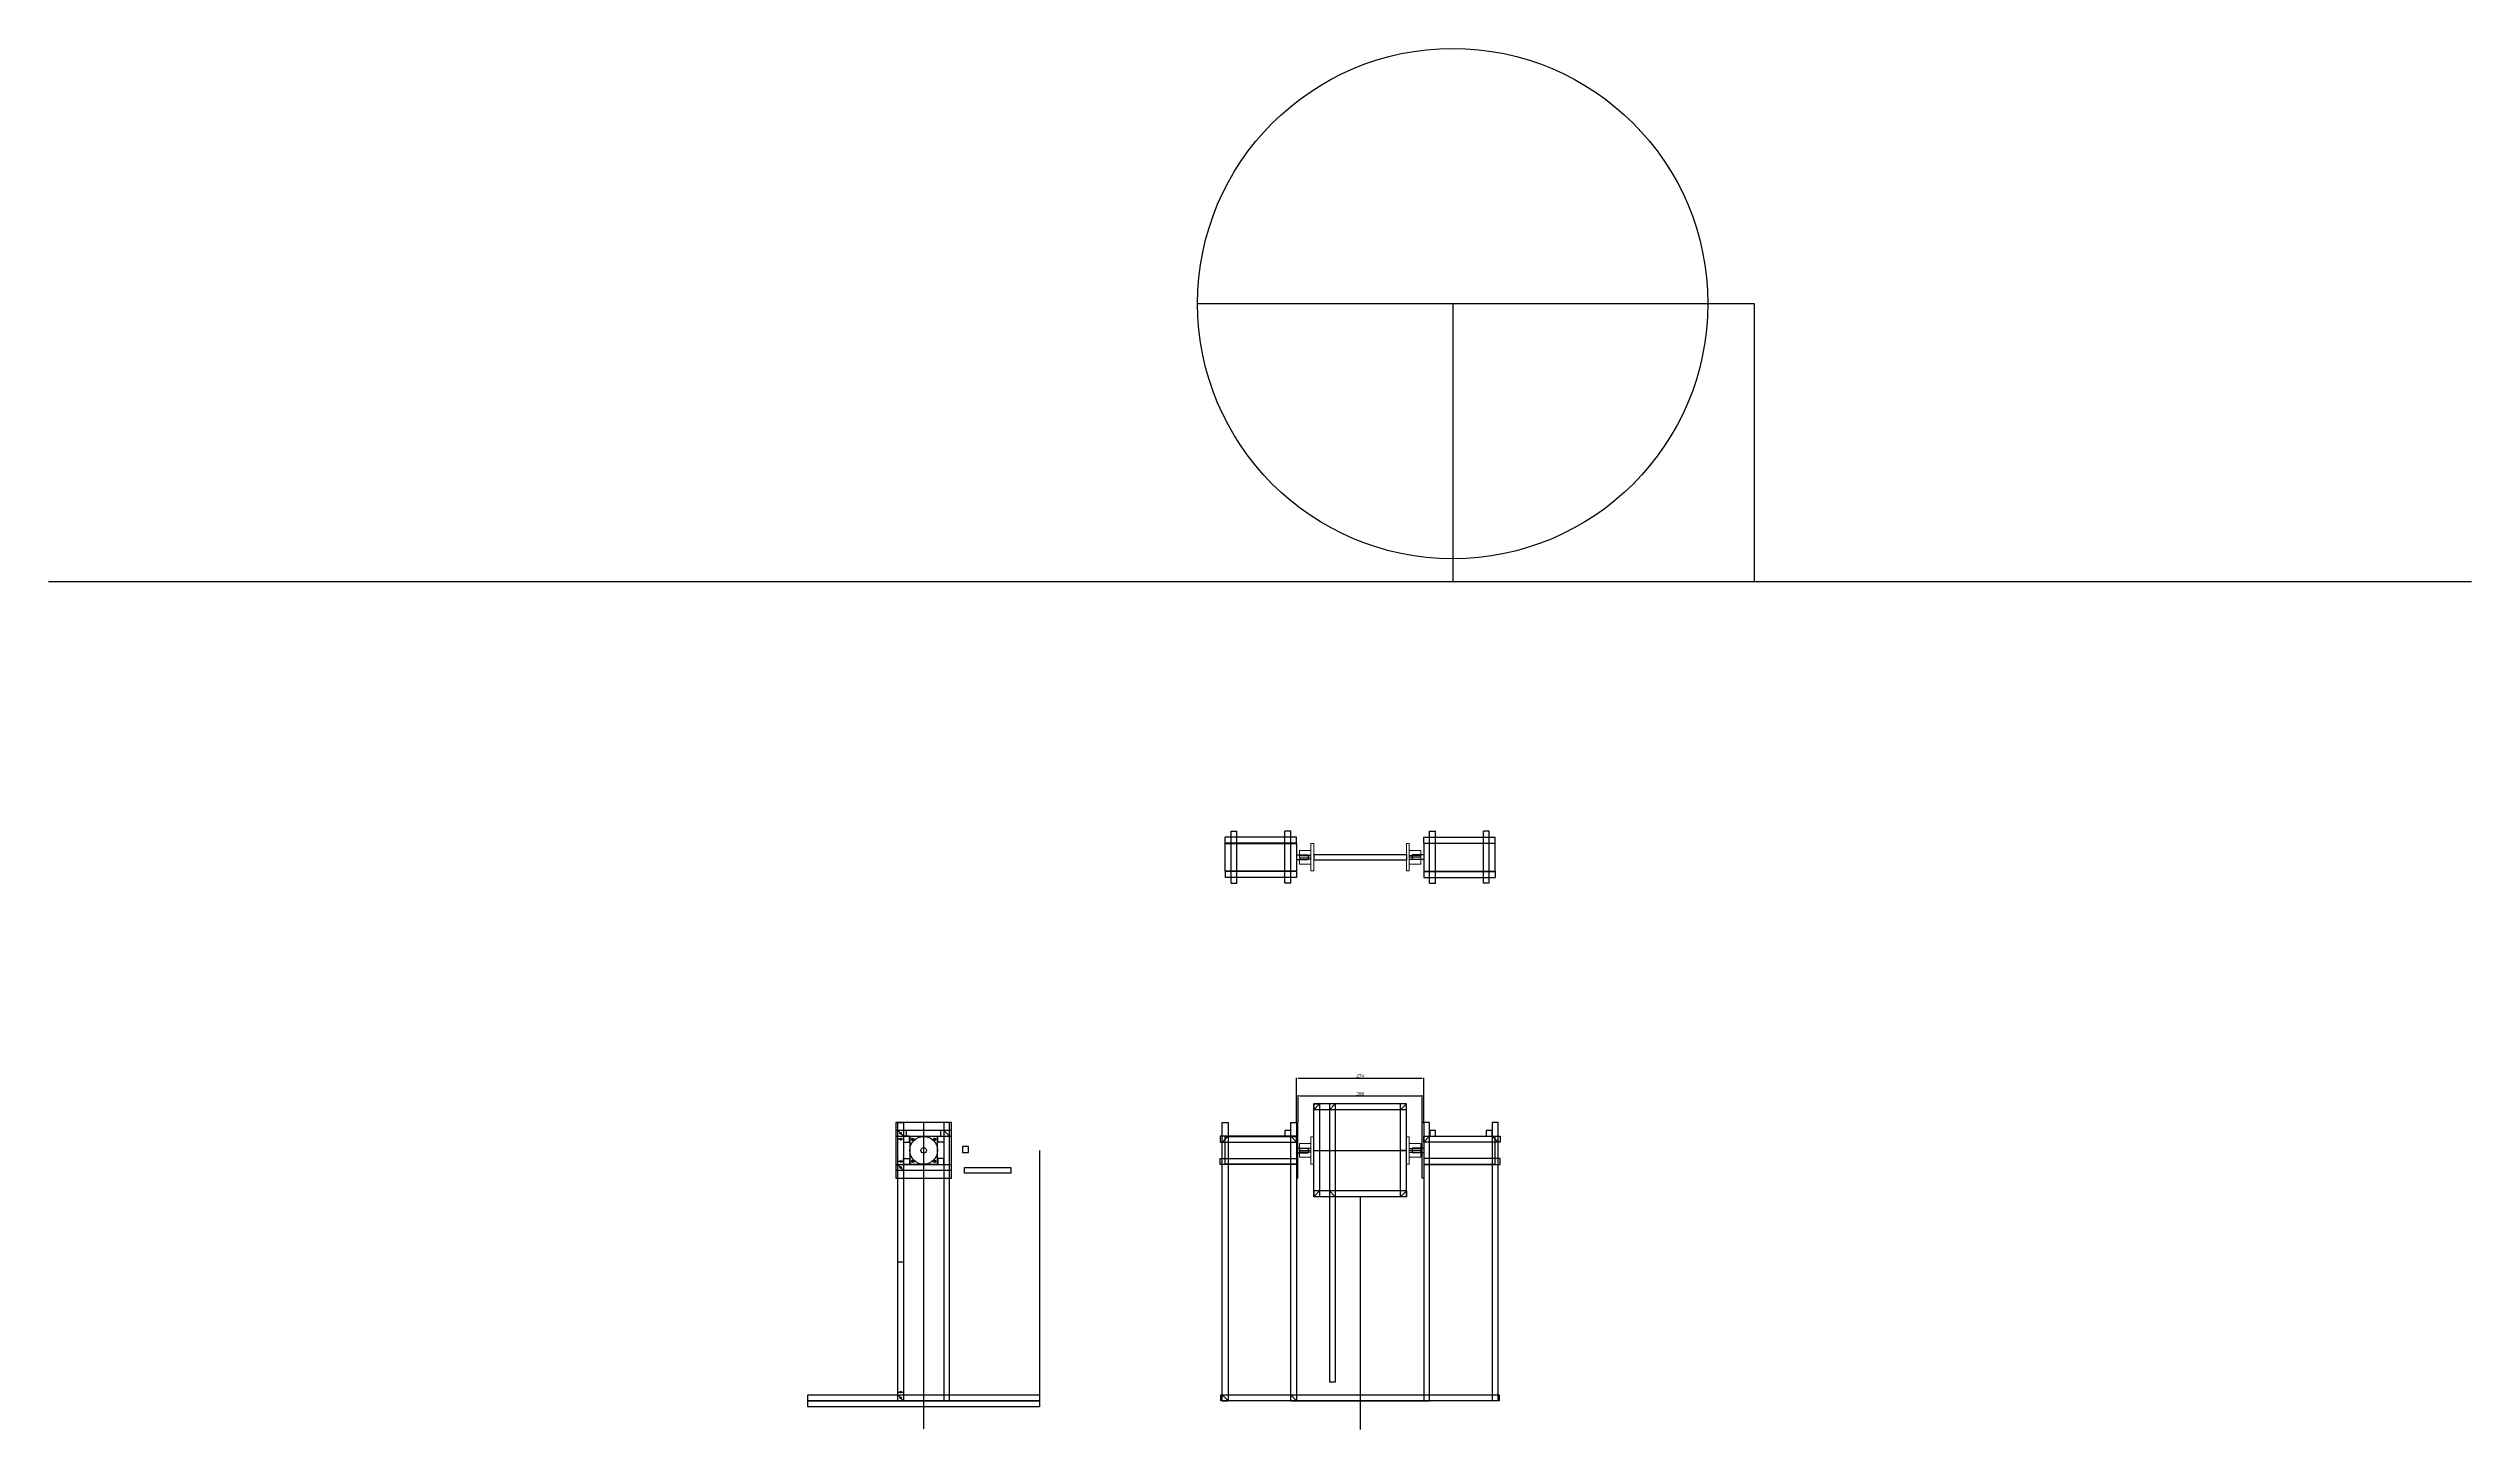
# Model space of a CAD drawing. Header units: millimetres. Extents: x -15418 to 43885, y -27590 to 23052.
# Drawn here: x 497 to 5721, y -3947 to -970 of the extents above; entities that cross this region are included whole.
import ezdxf

# ---------------------------------------------------------------- set-up
doc = ezdxf.new("R2010")
doc.units = ezdxf.units.MM
doc.header["$LTSCALE"] = 0.5
doc.layers.get('0').update_dxf_attribs({"lineweight": 5})
doc.layers.get('Defpoints').update_dxf_attribs({"color": 4})
for name, color, linetype in [('Layer1', 1, 'Continuous'), ('Layer2', 2, 'Continuous'), ('Layer3', 9, 'Continuous'), ('Layer4', 6, 'Continuous')]:
    doc.layers.add(name, color=color, linetype=linetype)
doc.dimstyles.new('ISO-25', dxfattribs={"dimtxt": 7, "dimasz": 3, "dimexe": 1, "dimexo": 1, "dimgap": 1, "dimtad": 1, "dimtoh": 1, "dimdec": 3, "dimdsep": 46, "dimtxsty": 'Standard', "dimcen": 2.5, "dimadec": 0, "dimazin": 0, "dimtfac": 1, "dimtdec": 3, "dimtmove": 0, "dimatfit": 3, "dimfxl": 1, "dimarcsym": 1})

# ---------------------------------------------------------------- blocks, each defined once
blk = doc.blocks.new('*D289')
at = {"layer": 'Defpoints', "color": 0, "transparency": 16777216}
for p in [(3458.8, -3227), (3190.8, -3284.8), (3458.8, -3284.8)]:
    blk.add_point(p, dxfattribs=at)
at = {"layer": 'Layer4', "color": 0, "lineweight": -2, "transparency": 16777216}
for p, q in [((3190.8, -3283.8), (3190.8, -3226)), ((3193.8, -3227), (3455.8, -3227)), ((3458.8, -3283.8), (3458.8, -3226))]:
    blk.add_line(p, q, dxfattribs=at)
at = {"layer": 'Layer4', "color": 0, "transparency": 16777216}
for points in [[(3193.8, -3226.5), (3193.8, -3227.5), (3190.8, -3227)], [(3455.8, -3226.5), (3455.8, -3227.5), (3458.8, -3227)]]:
    blk.add_solid(points, dxfattribs=at)
at = {"layer": 'Layer4', "color": 0, "transparency": 16777216, "insert": (3324.8, -3222.5), "char_height": 7, "attachment_point": 5}
blk.add_mtext('268', dxfattribs=at)
blk = doc.blocks.new('*D290')
at = {"layer": 'Defpoints', "color": 0, "transparency": 16777216}
for p in [(3461.8, -3189.2), (3187.8, -3284.8), (3461.8, -3284.8)]:
    blk.add_point(p, dxfattribs=at)
at = {"layer": 'Layer4', "color": 0, "lineweight": -2, "transparency": 16777216}
for p, q in [((3187.8, -3283.8), (3187.8, -3188.2)), ((3190.8, -3189.2), (3458.8, -3189.2)), ((3461.8, -3283.8), (3461.8, -3188.2))]:
    blk.add_line(p, q, dxfattribs=at)
at = {"layer": 'Layer4', "color": 0, "transparency": 16777216}
for points in [[(3190.8, -3188.7), (3190.8, -3189.7), (3187.8, -3189.2)], [(3458.8, -3188.7), (3458.8, -3189.7), (3461.8, -3189.2)]]:
    blk.add_solid(points, dxfattribs=at)
at = {"layer": 'Layer4', "color": 0, "transparency": 16777216, "insert": (3324.8, -3184.7), "char_height": 7, "attachment_point": 5}
blk.add_mtext('274', dxfattribs=at)

msp = doc.modelspace()

# ---------------------------------------------------------------- linework, layer by layer
at = {"transparency": 33554661}
for p, q in [((3193.7674, -2728.0572), (3193.7674, -2698.0572)), ((3218.7674, -2698.0572), (3193.7674, -2698.0572)), ((3218.7674, -2713.0572), (3193.7674, -2713.0572)), ((3218.7674, -2742.5572), (3218.7674, -2683.5572)), ((3218.7674, -2683.5572), (3224.7674, -2683.5572)), ((3224.7674, -2683.5572), (3224.7674, -2742.5572)), ((3424.7674, -2683.5572), (3424.7674, -2742.5572)), ((3430.7674, -2683.5572), (3424.7674, -2683.5572)), ((3430.7674, -2742.5572), (3430.7674, -2683.5572)), ((3430.7674, -2698.0572), (3455.7674, -2698.0572)), ((3430.7674, -2713.0572), (3455.7674, -2713.0572)), ((3455.7674, -2728.0572), (3455.7674, -2698.0572)), ((3218.7674, -2728.0572), (3193.7674, -2728.0572)), ((3224.7674, -2742.5572), (3218.7674, -2742.5572)), ((3424.7674, -2742.5572), (3430.7674, -2742.5572)), ((3430.7674, -2728.0572), (3455.7674, -2728.0572)), ((3193.7674, -3359.7914), (3193.7674, -3329.7914)), ((3218.7674, -3329.7914), (3193.7674, -3329.7914)), ((3218.7674, -3374.2914), (3218.7674, -3315.2914)), ((3218.7674, -3315.2914), (3224.7674, -3315.2914)), ((3224.7674, -3315.2914), (3224.7674, -3374.2914)), ((3424.7674, -3315.2914), (3424.7674, -3374.2914)), ((3430.7674, -3315.2914), (3424.7674, -3315.2914)), ((3430.7674, -3374.2914), (3430.7674, -3315.2914)), ((3430.7674, -3329.7914), (3455.7674, -3329.7914)), ((3455.7674, -3359.7914), (3455.7674, -3329.7914)), ((3218.7674, -3344.7914), (3193.7674, -3344.7914)), ((3218.7674, -3359.7914), (3193.7674, -3359.7914)), ((3224.7674, -3374.2914), (3218.7674, -3374.2914)), ((3424.7674, -3374.2914), (3430.7674, -3374.2914)), ((3430.7674, -3344.7914), (3455.7674, -3344.7914)), ((3430.7674, -3359.7914), (3455.7674, -3359.7914))]:
    msp.add_line(p, q, dxfattribs=at)
at = {"layer": 'Layer1', "transparency": 33554661}
for p, q in [((2974.2584, -1519.5207), (4174.2584, -1519.5207)), ((3524.2584, -1519.5207), (3524.2584, -2119.5207)), ((4174.2584, -1519.5207), (4174.2584, -2119.5207)), ((5720.6112, -2119.5207), (497.1109, -2119.5207)), ((2323.7978, -3284.7914), (2323.7978, -3404.7914)), ((2443.7978, -3284.7914), (2323.7978, -3284.7914)), ((2327.8978, -3884.7914), (2327.8978, -3284.7914)), ((2327.8978, -3284.7914), (2340.5978, -3284.7914)), ((2340.5978, -3284.7914), (2340.5978, -3884.7914)), ((2383.7978, -3284.7914), (2383.7978, -3404.7914)), ((2426.9978, -3284.7914), (2426.9978, -3884.7914)), ((2439.6978, -3284.7914), (2426.9978, -3284.7914)), ((2439.6978, -3884.7914), (2439.6978, -3284.7914)), ((2443.7978, -3404.7914), (2443.7978, -3284.7914)), ((3027.4674, -3884.7914), (3027.4674, -3284.7914)), ((3027.4674, -3284.7914), (3040.1674, -3284.7914)), ((3040.1674, -3284.7914), (3040.1674, -3884.7914)), ((3175.0674, -3884.7914), (3175.0674, -3284.7914)), ((3175.0674, -3284.7914), (3187.7674, -3284.7914)), ((3187.7674, -3284.7914), (3187.7674, -3404.7914)), ((3190.7674, -3284.7914), (3187.7674, -3284.7914)), ((3187.7674, -3284.7914), (3187.7674, -3884.7914)), ((3190.7674, -3404.7914), (3190.7674, -3284.7914)), ((3224.7674, -3444.7914), (3224.7674, -3244.7914)), ((3224.7674, -3244.7914), (3237.4674, -3244.7914)), ((3424.7674, -3244.7914), (3224.7674, -3244.7914)), ((3224.7674, -3244.7914), (3224.7674, -3257.4914)), ((3224.7674, -3257.4914), (3237.4674, -3244.7914)), ((3424.7674, -3257.4914), (3224.7674, -3257.4914)), ((3237.4674, -3244.7914), (3237.4674, -3444.7914)), ((3258.4174, -3244.7914), (3258.4174, -3844.7914)), ((3258.4174, -3257.4914), (3271.1174, -3244.7914)), ((3271.1174, -3244.7914), (3271.1174, -3844.7914)), ((3412.0674, -3444.7914), (3412.0674, -3244.7914)), ((3424.7674, -3244.7914), (3412.0674, -3244.7914)), ((3412.0674, -3257.4914), (3424.7674, -3244.7914)), ((3424.7674, -3444.7914), (3424.7674, -3244.7914)), ((3424.7674, -3257.4914), (3424.7674, -3244.7914)), ((3458.7674, -3404.7914), (3458.7674, -3284.7914)), ((3458.7674, -3284.7914), (3461.7674, -3284.7914)), ((3461.7674, -3284.7914), (3461.7674, -3404.7914)), ((3461.7674, -3284.7914), (3461.7674, -3884.7914)), ((3474.4674, -3284.7914), (3461.7674, -3284.7914)), ((3474.4674, -3884.7914), (3474.4674, -3284.7914)), ((3609.3674, -3284.7914), (3609.3674, -3884.7914)), ((3622.0674, -3284.7914), (3609.3674, -3284.7914)), ((3622.0674, -3884.7914), (3622.0674, -3284.7914)), ((2327.8978, -3301.5914), (2340.5978, -3314.2914)), ((2340.5978, -3320.6414), (2327.8978, -3320.6414)), ((2353.2978, -3314.2914), (2340.5978, -3314.2914)), ((2340.5978, -3314.2914), (2340.5978, -3326.9914)), ((2340.5978, -3314.2914), (2340.5978, -3326.9914)), ((2340.5978, -3326.9914), (2353.2978, -3326.9914)), ((2346.9478, -3314.2914), (2346.9478, -3301.5914)), ((2353.2978, -3326.9914), (2353.2978, -3314.2914)), ((2383.7978, -3294.7914), (2383.7978, -3394.7914)), ((2414.2978, -3326.9914), (2414.2978, -3314.2914)), ((2414.2978, -3314.2914), (2426.9978, -3314.2914)), ((2426.9978, -3326.9914), (2414.2978, -3326.9914)), ((2420.6478, -3314.2914), (2420.6478, -3301.5914)), ((2426.9978, -3301.5914), (2439.6978, -3314.2914)), ((2426.9978, -3314.2914), (2426.9978, -3326.9914)), ((2467.6387, -3336.3753), (2467.6387, -3349.0753)), ((2480.3387, -3336.3753), (2467.6387, -3336.3753)), ((2480.3387, -3349.0753), (2480.3387, -3336.3753)), ((3187.7674, -3314.2914), (3022.7674, -3314.2914)), ((3022.7674, -3314.2914), (3022.7674, -3326.9914)), ((3022.7674, -3326.9914), (3187.7674, -3326.9914)), ((3040.1674, -3314.2914), (3027.4674, -3326.9914)), ((3162.3674, -3301.5914), (3162.3674, -3314.2914)), ((3175.0674, -3301.5914), (3162.3674, -3301.5914)), ((3162.3674, -3314.2914), (3175.0674, -3314.2914)), ((3175.0674, -3314.2914), (3175.0674, -3301.5914)), ((3175.0674, -3314.2914), (3187.7674, -3326.9914)), ((3187.7674, -3326.9914), (3187.7674, -3314.2914)), ((3193.7674, -3339.7914), (3193.7674, -3349.7914)), ((3455.7674, -3339.7914), (3455.7674, -3349.7914)), ((3461.7674, -3314.2914), (3626.7674, -3314.2914)), ((3461.7674, -3326.9914), (3461.7674, -3314.2914)), ((3474.4674, -3314.2914), (3461.7674, -3326.9914)), ((3626.7674, -3326.9914), (3461.7674, -3326.9914)), ((3474.6674, -3301.5914), (3474.6674, -3314.2914)), ((3487.3674, -3301.5914), (3474.6674, -3301.5914)), ((3474.6674, -3314.2914), (3487.3674, -3314.2914)), ((3487.3674, -3314.2914), (3487.3674, -3301.5914)), ((3596.4674, -3301.5914), (3596.4674, -3314.2914)), ((3609.1674, -3301.5914), (3596.4674, -3301.5914)), ((3596.4674, -3314.2914), (3609.1674, -3314.2914)), ((3609.1674, -3314.2914), (3609.1674, -3301.5914)), ((3609.3674, -3314.2914), (3622.0674, -3326.9914)), ((3626.7674, -3314.2914), (3626.7674, -3326.9914)), ((2340.5978, -3368.9414), (2327.8978, -3368.9414)), ((2327.8978, -3375.2914), (2340.5978, -3387.9914)), ((2340.5978, -3375.2914), (2340.5978, -3362.5914)), ((2340.5978, -3362.5914), (2353.2978, -3362.5914)), ((2353.2978, -3375.2914), (2340.5978, -3375.2914)), ((2353.2978, -3362.5914), (2353.2978, -3375.2914)), ((2383.7978, -3344.7914), (2383.7978, -3944.7914)), ((2414.2978, -3362.5914), (2414.2978, -3375.2914)), ((2426.9978, -3362.5914), (2414.2978, -3362.5914)), ((2414.2978, -3375.2914), (2426.9978, -3375.2914)), ((2426.9978, -3375.2914), (2426.9978, -3362.5914)), ((2467.6387, -3349.0753), (2480.3387, -3349.0753)), ((2471.9482, -3381.4125), (2571.9482, -3381.4125)), ((2471.9482, -3394.1125), (2471.9482, -3381.4125)), ((2571.9482, -3394.1125), (2471.9482, -3394.1125)), ((2571.9482, -3381.4125), (2571.9482, -3394.1125)), ((2633.7978, -3344.7914), (2633.7978, -3884.7914)), ((3022.7674, -3375.2914), (3022.7674, -3362.5914)), ((3022.7674, -3362.5914), (3187.7674, -3362.5914)), ((3187.7674, -3375.2914), (3022.7674, -3375.2914)), ((3187.7674, -3362.5914), (3187.7674, -3375.2914)), ((3224.7674, -3344.7914), (3237.4674, -3344.7914)), ((3424.7674, -3344.7914), (3412.0674, -3344.7914)), ((3626.7674, -3362.5914), (3461.7674, -3362.5914)), ((3461.7674, -3362.5914), (3461.7674, -3375.2914)), ((3461.7674, -3375.2914), (3626.7674, -3375.2914)), ((3626.7674, -3375.2914), (3626.7674, -3362.5914)), ((2323.7978, -3404.7914), (2443.7978, -3404.7914)), ((3187.7674, -3404.7914), (3190.7674, -3404.7914)), ((3424.7674, -3432.0914), (3224.7674, -3432.0914)), ((3224.7674, -3432.0914), (3224.7674, -3444.7914)), ((3224.7674, -3444.7914), (3237.4674, -3432.0914)), ((3424.7674, -3444.7914), (3224.7674, -3444.7914)), ((3258.4174, -3432.0914), (3271.1174, -3444.7914)), ((3324.7674, -3444.7914), (3324.7674, -3946.5499)), ((3412.0674, -3444.7914), (3424.7674, -3432.0914)), ((3424.7674, -3444.7914), (3412.0674, -3444.7914)), ((3424.7674, -3432.0914), (3424.7674, -3444.7914)), ((3461.7674, -3404.7914), (3458.7674, -3404.7914)), ((3271.1174, -3844.7914), (3258.4174, -3844.7914)), ((2133.7978, -3872.0914), (2633.7978, -3872.0914)), ((2133.7978, -3897.4914), (2133.7978, -3872.0914)), ((2633.7978, -3884.7914), (2133.7978, -3884.7914)), ((2133.7978, -3884.7914), (2633.7978, -3884.7914)), ((2133.7978, -3884.7914), (2633.7978, -3884.7914)), ((2133.7978, -3884.7914), (2633.7978, -3884.7914)), ((2633.7978, -3897.4914), (2133.7978, -3897.4914)), ((2327.8978, -3865.7414), (2340.5978, -3865.7414)), ((2327.8978, -3872.0914), (2340.5978, -3884.7914)), ((2327.8978, -3884.7914), (2340.5978, -3884.7914)), ((2439.6978, -3884.7914), (2426.9978, -3884.7914)), ((2633.7978, -3872.0914), (2633.7978, -3897.4914)), ((3024.7674, -3872.0914), (3624.7674, -3872.0914)), ((3024.7674, -3884.7914), (3024.7674, -3872.0914)), ((3624.7674, -3884.7914), (3024.7674, -3884.7914)), ((3027.4674, -3872.0914), (3040.1674, -3884.7914)), ((3027.4674, -3884.7914), (3040.1674, -3884.7914)), ((3175.0674, -3872.0914), (3187.7674, -3884.7914)), ((3175.0674, -3884.7914), (3187.7674, -3884.7914)), ((3187.7674, -3884.7914), (3461.7674, -3884.7914)), ((3461.7674, -3884.7914), (3474.4674, -3884.7914)), ((3622.0674, -3884.7914), (3609.3674, -3884.7914)), ((3624.7674, -3872.0914), (3624.7674, -3884.7914))]:
    msp.add_line(p, q, dxfattribs=at)
for centre, radius in [((3524.2584, -1519.5207), 550), ((2334.2478, -3307.9414), 2), ((2334.2478, -3320.6414), 2), ((2383.7978, -3344.7914), 30), ((2383.7978, -3344.7914), 6), ((2334.2478, -3368.9414), 2), ((2334.2478, -3381.6414), 2), ((2334.2478, -3865.7414), 2), ((2334.2478, -3878.4414), 2)]:
    msp.add_circle(centre, radius, dxfattribs=at)
at = {"layer": 'Layer2', "transparency": 33554661}
for p, q in [((3033.7674, -2743.0572), (3033.7674, -2683.0572)), ((3033.7674, -2683.0572), (3187.7674, -2683.0572)), ((3187.7674, -2683.0572), (3187.7674, -2743.0572)), ((3187.7674, -2708.0572), (3212.7674, -2708.0572)), ((3218.7674, -2709.0572), (3193.7674, -2709.0572)), ((3212.7674, -2708.0572), (3212.7674, -2718.0572)), ((3430.7674, -2709.0572), (3455.7674, -2709.0572)), ((3461.7674, -2708.0572), (3436.7674, -2708.0572)), ((3436.7674, -2708.0572), (3436.7674, -2718.0572)), ((3461.7674, -2683.0572), (3461.7674, -2743.0572)), ((3615.7674, -2683.0572), (3461.7674, -2683.0572)), ((3615.7674, -2743.0572), (3615.7674, -2683.0572)), ((3187.7674, -2743.0572), (3033.7674, -2743.0572)), ((3187.7674, -2718.0572), (3212.7674, -2718.0572)), ((3218.7674, -2717.0572), (3193.7674, -2717.0572)), ((3430.7674, -2717.0572), (3455.7674, -2717.0572)), ((3461.7674, -2718.0572), (3436.7674, -2718.0572)), ((3461.7674, -2743.0572), (3615.7674, -2743.0572)), ((2355.7978, -3314.7914), (2353.7978, -3316.7914)), ((2353.7978, -3316.7914), (2353.7978, -3372.7914)), ((2411.7978, -3314.7914), (2355.7978, -3314.7914)), ((2357.7978, -3318.7914), (2362.7978, -3323.7914)), ((2383.7978, -3314.7914), (2383.7978, -3374.7914)), ((2404.7978, -3318.7914), (2409.7978, -3323.7914)), ((2411.7978, -3314.7914), (2413.7978, -3316.7914)), ((2413.7978, -3372.7914), (2413.7978, -3316.7914)), ((3033.7674, -3374.7914), (3033.7674, -3314.7914)), ((3033.7674, -3314.7914), (3187.7674, -3314.7914)), ((3187.7674, -3314.7914), (3187.7674, -3374.7914)), ((3187.7674, -3339.7914), (3212.7674, -3339.7914)), ((3218.7674, -3340.7914), (3193.7674, -3340.7914)), ((3212.7674, -3339.7914), (3212.7674, -3349.7914)), ((3430.7674, -3340.7914), (3455.7674, -3340.7914)), ((3461.7674, -3339.7914), (3436.7674, -3339.7914)), ((3436.7674, -3339.7914), (3436.7674, -3349.7914)), ((3461.7674, -3314.7914), (3461.7674, -3374.7914)), ((3615.7674, -3314.7914), (3461.7674, -3314.7914)), ((3615.7674, -3374.7914), (3615.7674, -3314.7914)), ((2355.7978, -3374.7914), (2353.7978, -3372.7914)), ((2355.7978, -3374.7914), (2411.7978, -3374.7914)), ((2357.7978, -3365.7914), (2362.7978, -3370.7914)), ((2404.7978, -3365.7914), (2409.7978, -3370.7914)), ((2411.7978, -3374.7914), (2413.7978, -3372.7914)), ((3187.7674, -3374.7914), (3033.7674, -3374.7914)), ((3187.7674, -3349.7914), (3212.7674, -3349.7914)), ((3218.7674, -3348.7914), (3193.7674, -3348.7914)), ((3430.7674, -3348.7914), (3455.7674, -3348.7914)), ((3461.7674, -3349.7914), (3436.7674, -3349.7914)), ((3461.7674, -3374.7914), (3615.7674, -3374.7914))]:
    msp.add_line(p, q, dxfattribs=at)
for centre in [(2360.2978, -3321.2914), (2407.2978, -3321.2914), (2360.2978, -3368.2914), (2407.2978, -3368.2914)]:
    msp.add_circle(centre, 2.5, dxfattribs=at)
at = {"layer": 'Layer3', "transparency": 33554661}
for p, q in [((2443.7978, -3301.5914), (2323.7978, -3301.5914)), ((2323.7978, -3301.5914), (2323.7978, -3314.2914)), ((2323.7978, -3314.2914), (2443.7978, -3314.2914)), ((2443.7978, -3314.2914), (2443.7978, -3301.5914)), ((2323.7978, -3375.2914), (2443.7978, -3375.2914)), ((2443.7978, -3387.9914), (2323.7978, -3387.9914))]:
    msp.add_line(p, q, dxfattribs=at)
at = {"layer": 'Layer4', "transparency": 33554661}
for p, q in [((3046.4674, -2769.0572), (3046.4674, -2657.0572)), ((3046.4674, -2657.0572), (3059.1674, -2657.0572)), ((3059.1674, -2769.0572), (3059.1674, -2657.0572)), ((3162.3674, -2769.0572), (3162.3674, -2657.0572)), ((3175.0674, -2657.0572), (3162.3674, -2657.0572)), ((3175.0674, -2769.0572), (3175.0674, -2657.0572)), ((3474.4674, -2769.0572), (3474.4674, -2657.0572)), ((3474.4674, -2657.0572), (3487.1674, -2657.0572)), ((3487.1674, -2769.0572), (3487.1674, -2657.0572)), ((3590.3674, -2769.0572), (3590.3674, -2657.0572)), ((3603.0674, -2657.0572), (3590.3674, -2657.0572)), ((3603.0674, -2769.0572), (3603.0674, -2657.0572)), ((3187.7674, -2669.8572), (3033.7674, -2669.8572)), ((3033.7674, -2682.5572), (3033.7674, -2669.8572)), ((3187.7674, -2682.5572), (3033.7674, -2682.5572)), ((3187.7674, -2682.5572), (3187.7674, -2669.8572)), ((3224.7674, -2706.7072), (3224.7674, -2719.4072)), ((3224.7674, -2706.7072), (3424.7674, -2706.7072)), ((3424.7674, -2706.7072), (3424.7674, -2719.4072)), ((3461.7674, -2669.8572), (3615.7674, -2669.8572)), ((3461.7674, -2682.5572), (3461.7674, -2669.8572)), ((3461.7674, -2682.5572), (3615.7674, -2682.5572)), ((3615.7674, -2682.5572), (3615.7674, -2669.8572)), ((3187.7674, -2743.5572), (3033.7674, -2743.5572)), ((3033.7674, -2743.5572), (3033.7674, -2756.2572)), ((3187.7674, -2756.2572), (3033.7674, -2756.2572)), ((3187.7674, -2743.5572), (3187.7674, -2756.2572)), ((3424.7674, -2719.4072), (3224.7674, -2719.4072)), ((3461.7674, -2743.5572), (3615.7674, -2743.5572)), ((3461.7674, -2743.5572), (3461.7674, -2756.2572)), ((3461.7674, -2756.2572), (3615.7674, -2756.2572)), ((3615.7674, -2743.5572), (3615.7674, -2756.2572)), ((3046.4674, -2769.0572), (3059.1674, -2769.0572)), ((3175.0674, -2769.0572), (3162.3674, -2769.0572)), ((3474.4674, -2769.0572), (3487.1674, -2769.0572)), ((3603.0674, -2769.0572), (3590.3674, -2769.0572)), ((3224.7674, -3344.7914), (3424.7674, -3344.7914)), ((2327.8978, -3584.7914), (2340.5978, -3584.7914))]:
    msp.add_line(p, q, dxfattribs=at)

# ---------------------------------------------------------------- dimensions: what is measured, and where the dimension line sits
for base, p1, p2, picture, middle in [((3461.7674, -3189.1931), (3187.7674, -3284.7914), (3461.7674, -3284.7914), '*D290', (3324.7674, -3184.6931)), ((3458.7674, -3227.0294), (3190.7674, -3284.7914), (3458.7674, -3284.7914), '*D289', (3324.7674, -3222.5294))]:
    dim = msp.add_linear_dim(base=base, p1=p1, p2=p2, dimstyle='ISO-25', dxfattribs=at)
    dim.commit()
    dim.dimension.update_dxf_attribs({"geometry": picture, "text_midpoint": middle})

doc.saveas('drawing.dxf')
